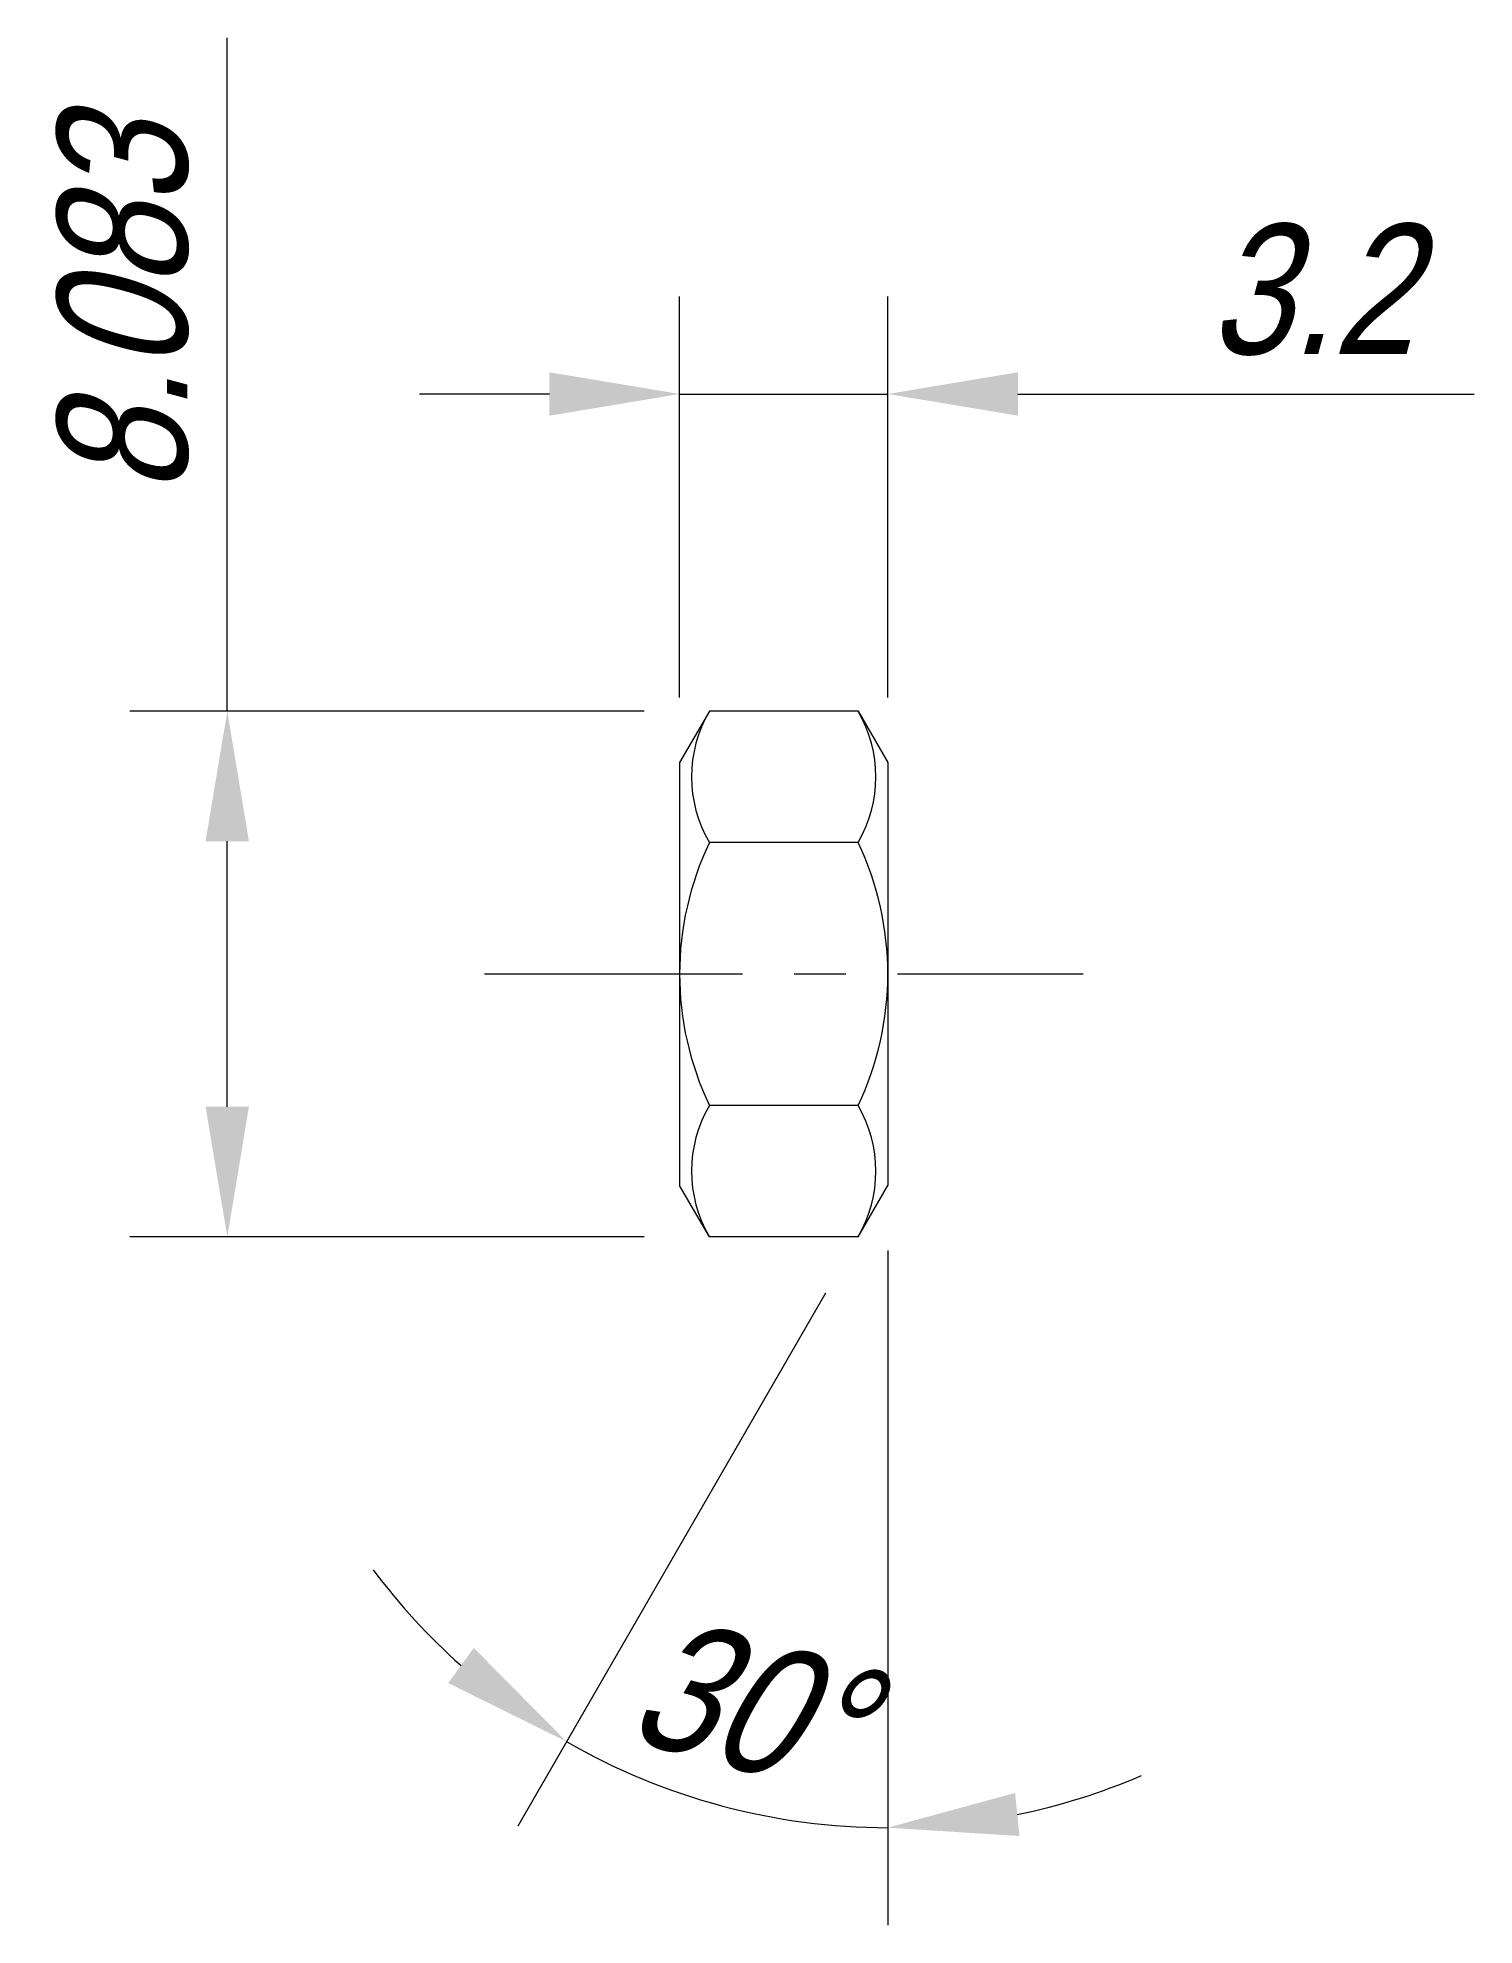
# Model space of a CAD drawing. Header units: millimetres. Extents: x -9.9 to 12.2, y -14.6 to 14.4.
import ezdxf

# ---------------------------------------------------------------- set-up
doc = ezdxf.new("R2010")
doc.units = ezdxf.units.MM
doc.header["$LTSCALE"] = 0.5
doc.linetypes.add('CENTER', pattern=[50.8, 31.75, -6.35, 6.35, -6.35])
doc.layers.get('0').update_dxf_attribs({"color": 9, "lineweight": 15})
doc.styles.add('Longhand', font='vnfont.shx', dxfattribs={"width": 0.85, "oblique": 15})
doc.dimstyles.new('1-1', dxfattribs={"dimtxt": 2, "dimasz": 2, "dimexe": 1.5, "dimexo": 1, "dimgap": 0.6, "dimtad": 1, "dimdec": 3, "dimdsep": 46, "dimtxsty": 'Longhand', "dimcen": 0, "dimclrd": 256, "dimclre": 256, "dimclrt": 10, "dimadec": 3, "dimazin": 2, "dimtm": 1e-09, "dimtfac": 0.6, "dimtdec": 3, "dimtmove": 0, "dimatfit": 3, "dimfxl": 1, "dimlwd": -1, "dimlwe": -1, "dimarcsym": 0})

# ---------------------------------------------------------------- blocks, each defined once
blk = doc.blocks.new('*D0')
at = {"ltscale": 0.5, "transparency": 16777216}
for p, q in [((0, 4.25), (0, 10.417)), ((3.2, 4.25), (3.2, 10.417)), ((-2, 8.917), (-4, 8.917)), ((0, 8.917), (3.2, 8.917)), ((5.2, 8.917), (12.213, 8.917))]:
    blk.add_line(p, q, dxfattribs=at)
for points in [[(-2, 9.251), (-2, 8.584), (0, 8.917)], [(5.2, 9.251), (5.2, 8.584), (3.2, 8.917)]]:
    blk.add_solid(points, dxfattribs=at)
at = {"layer": 'Defpoints', "color": 0, "ltscale": 0.5, "transparency": 16777216}
for p in [(3.2, 8.917), (0, 3.25), (3.2, 3.25)]:
    blk.add_point(p, dxfattribs=at)
at = {"color": 10, "ltscale": 0.5, "transparency": 16777216, "insert": (9.706, 10.517), "char_height": 2, "attachment_point": 5, "style": 'Longhand'}
blk.add_mtext('3.2', dxfattribs=at)
blk = doc.blocks.new('*D1')
at = {"ltscale": 0.5, "transparency": 16777216}
for p, q in [((-6.952, 4.041), (-6.952, 14.394)), ((-0.543, 4.041), (-8.452, 4.041)), ((-6.952, -2.041), (-6.952, 2.041)), ((-0.543, -4.041), (-8.452, -4.041))]:
    blk.add_line(p, q, dxfattribs=at)
for points in [[(-7.286, 2.041), (-6.619, 2.041), (-6.952, 4.041)], [(-7.286, -2.041), (-6.619, -2.041), (-6.952, -4.041)]]:
    blk.add_solid(points, dxfattribs=at)
at = {"layer": 'Defpoints', "color": 0, "ltscale": 0.5, "transparency": 16777216}
for p in [(-6.952, 4.041), (0.457, 4.041), (0.457, -4.041)]:
    blk.add_point(p, dxfattribs=at)
at = {"color": 10, "ltscale": 0.5, "transparency": 16777216, "insert": (-8.552, 10.218), "char_height": 2, "attachment_point": 5, "rotation": 90, "style": 'Longhand'}
blk.add_mtext('8.083', dxfattribs=at)
blk = doc.blocks.new('*D2')
at = {"ltscale": 0.5, "transparency": 16777216}
for p, q in [((3.2, -4.25), (3.2, -14.625)), ((2.243, -4.907), (-2.488, -13.101))]:
    blk.add_line(p, q, dxfattribs=at)
for start, end in [(216.7524, 228.3762), (240, 270), (281.6238, 293.2476)]:
    blk.add_arc((3.2, -3.25), 9.875, start, end, dxfattribs=at)
for points in [[(-3.164, -10.362), (-3.555, -10.902), (-1.738, -11.802)], [(5.223, -13.254), (5.156, -12.591), (3.2, -13.125)]]:
    blk.add_solid(points, dxfattribs=at)
at = {"layer": 'Defpoints', "color": 0, "ltscale": 0.5, "transparency": 16777216}
for p in [(3.2, 3.25), (3.2, -3.25), (3.2, -3.25), (2.743, -4.041), (-0.178, -12.53)]:
    blk.add_point(p, dxfattribs=at)
at = {"color": 10, "ltscale": 0.5, "transparency": 16777216, "insert": (1.058, -11.243), "char_height": 2, "attachment_point": 5, "rotation": 345, "style": 'Longhand'}
blk.add_mtext('30°', dxfattribs=at)

msp = doc.modelspace()

# ---------------------------------------------------------------- linework, layer by layer
at = {"ltscale": 0.5}
for p, q in [((0.4569, 4.0415), (0, 3.25)), ((2.7431, 4.0415), (0.4569, 4.0415)), ((2.7431, 4.0415), (3.2, 3.25)), ((0, 3.25), (0, -3.25)), ((3.2, 3.25), (3.2, -3.25)), ((2.7431, 2.0207), (0.4569, 2.0207)), ((2.7431, -2.0207), (0.4569, -2.0207)), ((0.4569, -4.0415), (0, -3.25)), ((2.7431, -4.0415), (3.2, -3.25)), ((2.7431, -4.0415), (0.4569, -4.0415))]:
    msp.add_line(p, q, dxfattribs=at)
at = {"color": 1, "linetype": 'CENTER', "ltscale": 0.25}
msp.add_line((-3, 0), (6.2, 0), dxfattribs=at)
at = {"ltscale": 0.5}
for centre, radius, start, end in [((2.1807, 3.0311), 1.998, 149.6236, 210.3764), ((1.0193, 3.0311), 1.998, 329.6236, 30.3764), ((4.6966, 0), 4.6966, 154.51611, 205.48389), ((-1.4966, 0), 4.6966, 334.51611, 25.48389), ((2.1807, -3.0311), 1.998, 149.6236, 210.3764), ((1.0193, -3.0311), 1.998, 329.6236, 30.3764)]:
    msp.add_arc(centre, radius, start, end, dxfattribs=at)

# ---------------------------------------------------------------- dimensions: what is measured, and where the dimension line sits
dim = msp.add_linear_dim(base=(-6.9525, 4.0415), p1=(0.4569, -4.0415), p2=(0.4569, 4.0415), angle=90, dimstyle='1-1', dxfattribs=at)
dim.commit()
dim.dimension.update_dxf_attribs({"geometry": '*D1', "text_midpoint": (-8.5525, 10.2179)})
dim = msp.add_linear_dim(base=(3.2, 8.9174), p1=(0, 3.25), p2=(3.2, 3.25), dimstyle='1-1', dxfattribs=at)
dim.commit()
dim.dimension.update_dxf_attribs({"geometry": '*D0', "text_midpoint": (9.7063, 10.5174)})
dim = msp.add_angular_dim_2l(base=(-0.17755, -12.52974), line1=((3.2, 3.25), (3.2, -3.25)), line2=((2.74306, -4.04145), (3.2, -3.25)), dimstyle='1-1', dxfattribs=at)
dim.commit()
dim.dimension.update_dxf_attribs({"geometry": '*D2', "text_midpoint": (1.0582, -11.24332)})

doc.saveas('drawing.dxf')
